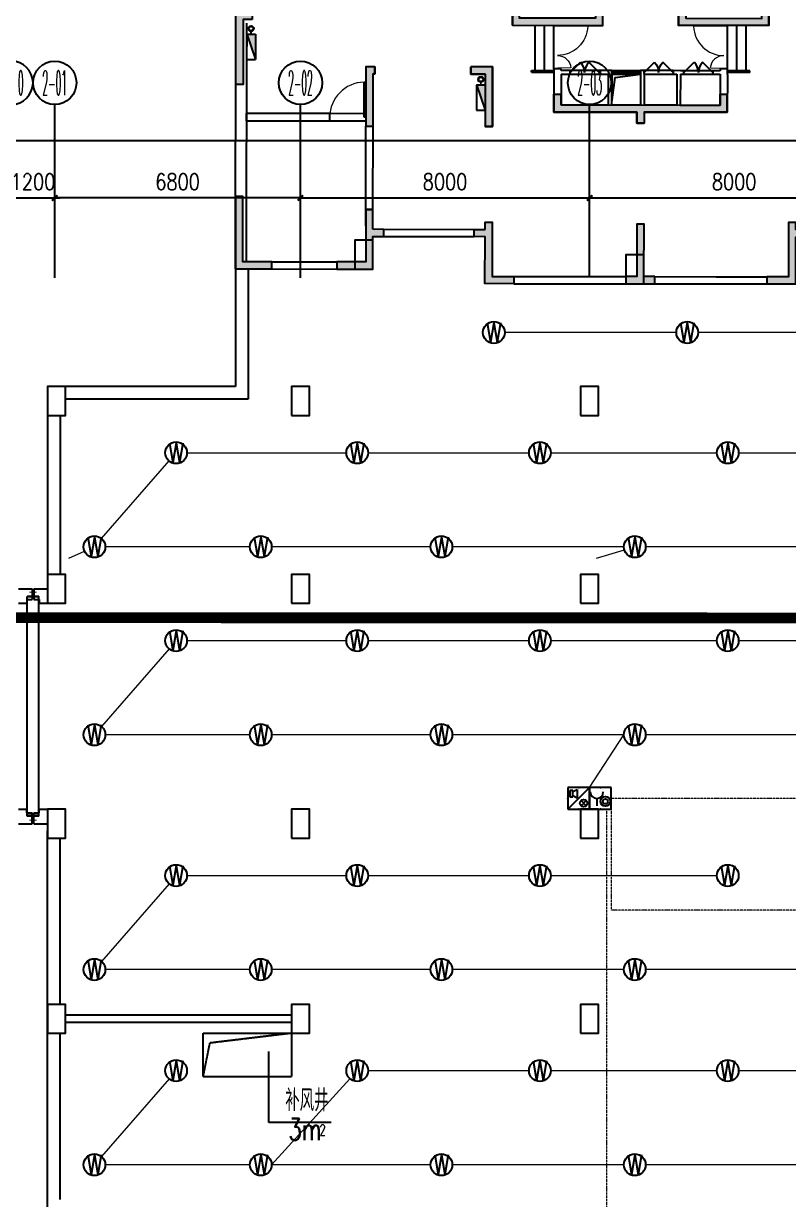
# Model space of a CAD drawing. Extents: x -781653 to 929899, y -292639 to -18670.
# Drawn here: x 255291 to 276456, y -154705 to -122161 of the extents above; entities that cross this region are included whole.
import ezdxf
from ezdxf.enums import TextEntityAlignment as Align

# ---------------------------------------------------------------- set-up
doc = ezdxf.new("R2010")
doc.units = 0
doc.header["$LTSCALE"] = 10
doc.header["$MEASUREMENT"] = 0
for name, pattern in [('ACAD_ISO11W100', [33.5, 12, -3, 12, -3, 0.5, -3]), ('BORDER', [1.75, 0.5, -0.25, 0.5, -0.25, 0, -0.25]), ('CENTER', [2, 1.25, -0.25, 0.25, -0.25]), ('DASH', [0.35, 0.25, -0.1]), ('DASHED', [0.75, 0.5, -0.25])]:
    doc.linetypes.add(name, pattern=pattern)
doc.layers.get('0').update_dxf_attribs({"linetype": 'CONTINUOUS'})
doc.layers.get('Defpoints').update_dxf_attribs({"linetype": 'CONTINUOUS'})
for name, color, linetype in [('A-STAIRS', 9, 'CONTINUOUS'), ('AXIS', 3, 'CONTINUOUS'), ('AXIS_TEXT', 7, 'CONTINUOUS'), ('COLUMN', 1, 'CONTINUOUS'), ('DOTE', 8, 'CENTER'), ('JPS-X', 1, 'BORDER'), ('JPS-XHS', 7, 'CONTINUOUS'), ('LVTRY', 6, 'CONTINUOUS'), ('PUB_DIM', 3, 'CONTINUOUS'), ('RD-equip', 3, 'CONTINUOUS'), ('solid', 252, 'CONTINUOUS'), ('STAIR', 9, 'CONTINUOUS'), ('TEXT', 7, 'CONTINUOUS'), ('wall', 8, 'CONTINUOUS'), ('wall-jg', 7, 'CONTINUOUS'), ('WINDOW', 4, 'CONTINUOUS'), ('结构墙', 7, 'CONTINUOUS')]:
    doc.layers.add(name, color=color, linetype=linetype)
doc.layers.add('RD-line', color=2, linetype='CONTINUOUS', lineweight=0)
doc.layers.get('DOTE').off()
doc.styles.add('_TCH_AXIS', font='COMPLEX', dxfattribs={"bigfont": 'GBCBIG'})
doc.styles.add('COMPLEX', font='COMPLEX')
doc.styles.add('DIM_FONT', font='SIMPLEX', dxfattribs={"width": 0.8, "bigfont": 'HZTXT'})
doc.styles.add('FS1', font='txt4', dxfattribs={"width": 0.8, "bigfont": 'fstxt'})
doc.styles.add('FS2', font='tjromans.shx', dxfattribs={"width": 0.8, "bigfont": 'tjhztxt.shx'})
doc.styles.get("Standard").update_dxf_attribs({"font": 'GBENOR', "bigfont": 'GBCBIG'})
doc.dimstyles.new('DIMN300', dxfattribs={"dimscale": 3, "dimtxt": 300, "dimasz": 100, "dimexe": 250, "dimexo": 300, "dimgap": 150, "dimtad": 1, "dimdec": 0, "dimzin": 0, "dimdsep": 46, "dimtxsty": 'DIM_FONT', "dimblk": 'ARCHTICK', "dimcen": 0.09, "dimclrt": 7, "dimazin": 2, "dimtfac": 1, "dimtdec": 0, "dimtix": 1, "dimtmove": 2, "dimatfit": 3, "dimfxl": 0, "dimtolj": 1, "dimtzin": 0, "dimarcsym": 0})

# ---------------------------------------------------------------- blocks, each defined once
blk = doc.blocks.new('DXHS')
at = {"layer": 'JPS-XHS'}
blk.add_hatch(color=256, dxfattribs=at).paths.add_polyline_path([(-350, 240), (-350, 0), (350, 0)])
at = {"layer": 'JPS-XHS', "linetype": 'Continuous'}
for p, q in [((-350, 240), (-350, 0)), ((-350, 240), (350, 240)), ((-350, 0), (350, 0)), ((350, 240), (350, 0))]:
    blk.add_line(p, q, dxfattribs=at)
at = {"layer": 'JPS-XHS'}
blk.add_line((-350, 240), (350, 0), dxfattribs=at)
blk = doc.blocks.new('FF')
at = {"linetype": 'Continuous'}
for radius in [75, 60]:
    blk.add_circle((0, 0), radius, dxfattribs=at)
blk = doc.blocks.new('$DorLib2D$00000116')
at = {"color": 0}
for p, q in [((-0.5, 0), (-0.146, 0.354)), ((0.5, 0), (0.146, 0.354))]:
    blk.add_line(p, q, dxfattribs=at)
for centre, start, end in [((-0.5, 0), 0, 45), ((0.5, 0), 135, 180)]:
    blk.add_arc(centre, 0.5, start, end, dxfattribs=at)
blk = doc.blocks.new('$WINLIB2D$00000001')
for p, q in [((-0.5, 0.5), (0.5, 0.5)), ((-0.5, 0.5), (-0.5, -0.5)), ((0.5, -0.5), (0.5, 0.5)), ((0.5, 0.167), (-0.5, 0.167)), ((0.5, -0.167), (-0.5, -0.167)), ((-0.5, -0.5), (0.5, -0.5))]:
    blk.add_line(p, q)
blk = doc.blocks.new('$DorLib2D$00000025')
at = {"const_width": 0.02}
for points in [[(0.481, -0.001), (0.481, 0.691)], [(-0.481, 0.001), (-0.481, 0.308)]]:
    blk.add_lwpolyline(points, dxfattribs=at)
at = {"lineweight": 13}
for centre, radius, start, end in [((0.505, -0.002), 0.699, 91.9397, 179.7238), ((-0.501, 0.003), 0.307, 359.7899, 85.7508)]:
    blk.add_arc(centre, radius, start, end, dxfattribs=at)
blk = doc.blocks.new('$DorLib2D$00000001')
for p, q in [((0.45, 0.975), (0.5, 0.975)), ((0.45, 0), (0.45, 0.975)), ((0.5, 0), (0.5, 0.975)), ((0.5, 0), (0.45, 0))]:
    blk.add_line(p, q)
at = {"lineweight": 13}
blk.add_arc((0.475, 0), 0.975, 91.4693, 180, dxfattribs=at)
blk = doc.blocks.new('A$C6717307E')
at = {"layer": 'solid'}
for points in [[(10150, 10050), (9950, 10050), (9950, 10450), (9750, 10450), (9750, 10050), (7650, 10050), (7650, 7500), (10150, 7500), (10150, 8275), (9950, 8275), (9950, 7700), (7850, 7700), (7850, 9850), (9950, 9850), (9950, 9275), (10150, 9275)], [(12450, 9850), (14550, 9850), (14550, 7700), (12450, 7700), (12450, 8275), (12250, 8275), (12250, 7500), (14750, 7500), (14750, 10050), (12650, 10050), (12650, 10450), (12450, 10450), (12450, 10050), (12250, 10050), (12250, 9275), (12450, 9275)], [(3800, 6150), (3850, 6150), (3850, 6350), (3600, 6350), (3600, 4700), (3800, 4700)], [(6900, 6150), (6900, 4700), (7100, 4700), (7100, 6350), (6500, 6350), (6500, 6150)], [(9000, 5300), (9000, 5600), (8800, 5600), (8800, 5100), (11100, 5100), (11100, 4800), (11300, 4800), (11300, 5100), (13600, 5100), (13600, 5600), (13400, 5600), (13400, 5300)]]:
    blk.add_hatch(color=8, dxfattribs=at).paths.add_polyline_path(points)
at = {"layer": 'JPS-X', "color": 8, "const_width": 50}
for points in [[(420, 7325), (420, 7250)], [(6780, 5925), (6780, 5850)]]:
    blk.add_lwpolyline(points, dxfattribs=at)
at = {"layer": 'LVTRY', "color": 8}
blk.add_lwpolyline([(10400, 5300), (10498, 6056), (11200, 6150)], dxfattribs=at)
at = {"layer": 'STAIR', "color": 8}
for p, q in [((8280, 6250), (8280, 7500)), ((8540, 6250), (8540, 7500)), ((8800, 6300), (8800, 7500)), ((13600, 6300), (13600, 7500)), ((13860, 6250), (13860, 7500)), ((14120, 6250), (14120, 7500)), ((8180, 6250), (8800, 6250)), ((8180, 6200), (8180, 6250)), ((8180, 6200), (8800, 6200)), ((10050, 6250), (9250, 6250)), ((12100, 6250), (11300, 6250)), ((13200, 6250), (12400, 6250)), ((14220, 6250), (13600, 6250)), ((14220, 6200), (13600, 6200)), ((14220, 6200), (14220, 6250)), ((9250, 6150), (10050, 6150)), ((11300, 6150), (12100, 6150)), ((12400, 6150), (13200, 6150)), ((3600, 5050), (2600, 5050)), ((2600, 4850), (3600, 4850))]:
    blk.add_line(p, q, dxfattribs=at)
at = {"layer": 'wall', "color": 8}
for p, q in [((7650, 10050), (7650, 7500)), ((12250, 9850), (12250, 7500)), ((14750, 10050), (14750, 7500)), ((10150, 7500), (10150, 8275)), ((7650, 7500), (8800, 7500)), ((8800, 7500), (9000, 7500)), ((9000, 7500), (10150, 7500)), ((13400, 7500), (12250, 7500)), ((13400, 7500), (13600, 7500)), ((14750, 7500), (13600, 7500)), ((9000, 6300), (8800, 6300)), ((8800, 6300), (8800, 6150)), ((9000, 6250), (9000, 6300)), ((9250, 6250), (9000, 6250)), ((9250, 6150), (9250, 6250)), ((10400, 6250), (10050, 6250)), ((10050, 6250), (10050, 6150)), ((10400, 6150), (10400, 6250)), ((11300, 6250), (11200, 6250)), ((11200, 6250), (11200, 6150)), ((11300, 6150), (11300, 6250)), ((12300, 6250), (12100, 6250)), ((12100, 6250), (12100, 6150)), ((12400, 6250), (12300, 6250)), ((12400, 6150), (12400, 6250)), ((13400, 6250), (13200, 6250)), ((13200, 6250), (13200, 6150)), ((13600, 6300), (13400, 6300)), ((13400, 6300), (13400, 6250)), ((13600, 6150), (13600, 6300)), ((8800, 6150), (8800, 5100)), ((9000, 6150), (9000, 5300)), ((9000, 6150), (9250, 6150)), ((10050, 6150), (10300, 6150)), ((10300, 6150), (10300, 5300)), ((10400, 6150), (10400, 5300)), ((11200, 6150), (11200, 5300)), ((11300, 6150), (11300, 5300)), ((12100, 6150), (12200, 6150)), ((12200, 6150), (12200, 5300)), ((12300, 6150), (12300, 5300)), ((12300, 6150), (12400, 6150)), ((13200, 6150), (13400, 6150)), ((13400, 6150), (13400, 5300)), ((13600, 6150), (13600, 5100)), ((9000, 5300), (10300, 5300)), ((10400, 5300), (11200, 5300)), ((11200, 5300), (11200, 5300)), ((11300, 5300), (12200, 5300)), ((12300, 5300), (13400, 5300)), ((2600, 5050), (300, 5050)), ((300, 5050), (300, 4850)), ((2600, 4850), (2600, 5050)), ((3600, 5050), (3600, 4850)), ((8800, 5100), (10400, 5100)), ((10400, 5100), (11100, 5100)), ((11100, 5100), (11100, 4800)), ((11300, 5100), (12300, 5100)), ((11300, 5100), (11300, 4800)), ((11300, 5100), (11300, 5100)), ((12300, 5100), (13600, 5100)), ((300, 4850), (2600, 4850)), ((3600, 2400), (3600, 4700)), ((3600, 4700), (3800, 4700)), ((3800, 2400), (3800, 4700)), ((11300, 4800), (11100, 4800)), ((3600, 2400), (3800, 2400))]:
    blk.add_line(p, q, dxfattribs=at)
at = {"layer": 'wall-jg', "color": 8}
for p, q in [((7650, 7500), (7650, 10050)), ((14750, 7500), (14750, 10050)), ((10150, 7500), (10150, 8275)), ((12250, 7500), (12250, 8275)), ((7650, 7500), (10150, 7500)), ((14750, 7500), (12250, 7500)), ((3850, 6350), (3600, 6350)), ((3600, 6350), (3600, 4700)), ((3850, 6350), (3850, 6150)), ((7100, 6350), (6500, 6350)), ((6500, 6150), (6500, 6350)), ((7100, 6350), (7100, 4700)), ((3800, 4700), (3800, 6150)), ((3850, 6150), (3800, 6150)), ((6900, 6150), (6500, 6150)), ((6900, 6150), (6900, 4700)), ((8800, 5600), (9000, 5600)), ((8800, 5100), (8800, 5600)), ((9000, 5300), (9000, 5600)), ((13400, 5600), (13600, 5600)), ((13400, 5300), (13400, 5600)), ((13600, 5100), (13600, 5600)), ((9000, 5300), (13400, 5300)), ((300, 5050), (300, 5050)), ((300, 4850), (300, 5050)), ((11100, 5100), (8800, 5100)), ((11100, 5100), (11100, 4800)), ((11300, 5100), (11300, 4800)), ((11300, 5100), (13600, 5100)), ((300, 4850), (300, 4850)), ((3800, 4700), (3600, 4700)), ((7100, 4700), (6900, 4700)), ((11100, 4800), (11300, 4800)), ((3800, 2400), (3600, 2400)), ((3600, 1950), (3600, 2400)), ((3800, 1950), (3800, 2400))]:
    blk.add_line(p, q, dxfattribs=at)
at = {"layer": 'JPS-X', "color": 8, "rotation": 270}
for p in [(420, 7400), (6780, 6000)]:
    blk.add_blockref('FF', p, dxfattribs=at)
at = {"layer": 'JPS-XHS', "color": 8, "xscale": -1, "rotation": 90}
for p in [(540, 6900), (6900, 5500)]:
    blk.add_blockref('DXHS', p, dxfattribs=at)
at = {"layer": 'WINDOW', "color": 8}
for name, p, xscale, yscale, zscale, rotation in [('$DorLib2D$00000025', (8900, 6900), -1199.999999999999, 1199.999999999999, -1200, 270), ('$DorLib2D$00000025', (13500, 6900), 1199.999999999999, 1199.999999999999, -1200, 90), ('$DorLib2D$00000116', (9650, 6200), 800, 800, 800, 359.9999999999974), ('$WINLIB2D$00000001', (10800, 6200), -799.9999999999999, 99.99999999999999, 800, 179.9999999999999), ('$DorLib2D$00000001', (3100, 4950), 999.9999999999995, 999.9999999999995, -1000, 359.9999999998243)]:
    blk.add_blockref(name, p, dxfattribs=dict(at, xscale=xscale, yscale=yscale, zscale=zscale, rotation=rotation))
at = {"layer": 'WINDOW', "color": 8, "yscale": 799.9999999999999}
for p, xscale, zscale in [((11700, 6200), -799.9999999999999, -800), ((12800, 6200), 799.9999999999999, 800)]:
    blk.add_blockref('$DorLib2D$00000116', p, dxfattribs=dict(at, xscale=xscale, zscale=zscale))
blk = doc.blocks.new('A$C1B283A79')
at = {"layer": 'solid'}
for points in [[(9950, 8925), (10150, 8925), (10150, 9700), (9950, 9700), (9950, 10100), (9750, 10100), (9750, 9700), (7650, 9700), (7650, 7150), (10150, 7150), (10150, 7925), (9950, 7925), (9950, 7350), (7850, 7350), (7850, 9500), (9950, 9500)], [(12450, 8925), (12250, 8925), (12250, 9700), (12450, 9700), (12450, 10100), (12650, 10100), (12650, 9700), (14750, 9700), (14750, 7150), (12250, 7150), (12250, 7925), (12450, 7925), (12450, 7350), (14550, 7350), (14550, 9500), (12450, 9500)], [(0, 7500), (0, 5500), (200, 5500), (200, 7300), (450, 7300), (450, 7500)], [(3800, 5800), (3850, 5800), (3850, 6000), (3600, 6000), (3600, 4350), (3800, 4350)], [(6900, 5800), (6900, 4350), (7100, 4350), (7100, 6000), (6500, 6000), (6500, 5800)], [(9000, 4950), (9000, 5250), (8800, 5250), (8800, 4750), (11100, 4750), (11100, 4450), (11300, 4450), (11300, 4750), (13600, 4750), (13600, 5250), (13400, 5250), (13400, 4950)], [(1000, 400), (1000, 600), (200, 600), (200, 2400), (0, 2400), (0, 400)], [(2800, 600), (2800, 400), (3800, 400), (3800, 1300), (4100, 1300), (4100, 1500), (3800, 1500), (3800, 2050), (3600, 2050), (3600, 600)], [(7100, 1700), (6900, 1700), (6900, 1500), (6600, 1500), (6600, 1300), (6900, 1300), (6900, 0), (7700, 0), (7700, 200), (7100, 200)], [(11600, 0), (11600, 200), (11300, 200), (11300, 1650), (11100, 1650), (11100, 200), (10800, 200), (10800, 0)], [(15300, 200), (14700, 200), (14700, 0), (15500, 0), (15500, 1300), (15800, 1300), (15800, 1500), (15500, 1500), (15500, 1700), (15300, 1700)]]:
    blk.add_hatch(color=256, dxfattribs=at).paths.add_polyline_path(points)
at = {"layer": 'wall-jg'}
for points in [[(9950, 8925), (10150, 8925), (10150, 9700), (9950, 9700), (9950, 10100), (9750, 10100), (9750, 9700), (7650, 9700), (7650, 7150), (10150, 7150), (10150, 7925), (9950, 7925), (9950, 7350), (7850, 7350), (7850, 9500), (9950, 9500), (9950, 8925)], [(12450, 8925), (12250, 8925), (12250, 9700), (12450, 9700), (12450, 10100), (12650, 10100), (12650, 9700), (14750, 9700), (14750, 7150), (12250, 7150), (12250, 7925), (12450, 7925), (12450, 7350), (14550, 7350), (14550, 9500), (12450, 9500), (12450, 8925)], [(3600, 4350), (3800, 4350), (3800, 5800), (3850, 5800), (3850, 6000), (3600, 6000), (3600, 4350)], [(13400, 5250), (13600, 5250), (13600, 4750), (11300, 4750), (11300, 4450), (11100, 4450), (11100, 4750), (8800, 4750), (8800, 5250), (9000, 5250), (9000, 4950), (13400, 4950), (13400, 5250)], [(0, 400), (1000, 400), (1000, 600), (200, 600), (200, 2400), (0, 2400), (0, 400)], [(3800, 1500), (3800, 2050), (3600, 2050), (3600, 600), (2800, 600), (2800, 400), (3800, 400), (3800, 1300), (4100, 1300), (4100, 1500), (3800, 1500)], [(6900, 1500), (6900, 1700), (7100, 1700), (7100, 200), (7700, 200), (7700, 0), (6900, 0), (6900, 1300), (6600, 1300), (6600, 1500), (6900, 1500)], [(11600, 200), (11300, 200), (11300, 1650), (11100, 1650), (11100, 200), (10800, 200), (10800, 0), (11600, 0), (11600, 200)], [(15500, 1500), (15500, 1700), (15300, 1700), (15300, 200), (14700, 200), (14700, 0), (15500, 0), (15500, 1300), (15800, 1300), (15800, 1500), (15500, 1500)]]:
    blk.add_lwpolyline(points, dxfattribs=at)
for points in [[(450, 7300), (200, 7300), (200, 5500), (0, 5500), (0, 7500), (450, 7500)], [(6500, 6000), (6500, 5800), (6900, 5800), (6900, 4350), (7100, 4350), (7100, 6000)]]:
    blk.add_lwpolyline(points, close=True, dxfattribs=at)
blk = doc.blocks.new('A$C0FE76EBE')
at = {"layer": 'COLUMN'}
for points in [[(-162732, 57196), (-162232, 57196), (-162232, 57996), (-162732, 57996)], [(-155232, 56788), (-154732, 56788), (-154732, 57588), (-155232, 57588)], [(-171237, 53147), (-170737, 53147), (-170737, 53947), (-171237, 53947)], [(-164487, 53147), (-163987, 53147), (-163987, 53947), (-164487, 53947)], [(-156487, 53147), (-155987, 53147), (-155987, 53947), (-156487, 53947)], [(-171237, 47947), (-170737, 47947), (-170737, 48747), (-171237, 48747)], [(-164487, 47947), (-163987, 47947), (-163987, 48747), (-164487, 48747)], [(-156487, 47947), (-155987, 47947), (-155987, 48747), (-156487, 48747)], [(-171237, 41447), (-170737, 41447), (-170737, 42247), (-171237, 42247)], [(-164487, 41447), (-163987, 41447), (-163987, 42247), (-164487, 42247)], [(-156487, 41447), (-155987, 41447), (-155987, 42247), (-156487, 42247)], [(-171237, 36047), (-170737, 36047), (-170737, 36847), (-171237, 36847)], [(-164487, 36047), (-163987, 36047), (-163987, 36847), (-164487, 36847)], [(-156487, 36047), (-155987, 36047), (-155987, 36847), (-156487, 36847)]]:
    blk.add_lwpolyline(points, close=True, dxfattribs=at)
at = {"layer": '结构墙', "linetype": 'ByBlock'}
for p, q in [((-166032, 57199), (-166032, 53947)), ((-165682, 57199), (-165682, 53597)), ((-166032, 53947), (-171237, 53947)), ((-171237, 53947), (-171237, 48547)), ((-165682, 53597), (-170737, 53597)), ((-170887, 53147), (-170887, 48747)), ((-171237, 31247), (-171237, 41647)), ((-170887, 36847), (-170887, 41447)), ((-170887, 31447), (-170887, 36047))]:
    blk.add_line(p, q, dxfattribs=at)
at = {"layer": '结构墙'}
for p, q in [((-172037, 48347), (-171662, 48347)), ((-171662, 48347), (-171662, 48047)), ((-171612, 48347), (-171612, 48047)), ((-171612, 48347), (-171237, 48347)), ((-172037, 47947), (-171812, 47947)), ((-171812, 48047), (-171812, 47947)), ((-171812, 48047), (-171662, 48047)), ((-171612, 48047), (-171462, 48047)), ((-171462, 48047), (-171462, 47947)), ((-171462, 47947), (-171237, 47947)), ((-172037, 42247), (-171812, 42247)), ((-171812, 42147), (-171812, 42247)), ((-171812, 42147), (-171662, 42147)), ((-171662, 41847), (-171662, 42147)), ((-171612, 41847), (-171612, 42147)), ((-171612, 42147), (-171462, 42147)), ((-171462, 42147), (-171462, 42247)), ((-171462, 42247), (-171237, 42247)), ((-172037, 41847), (-171662, 41847)), ((-171612, 41847), (-171237, 41847))]:
    blk.add_line(p, q, dxfattribs=at)
blk = doc.blocks.new('_ArchTick')
at = {"color": 0, "linetype": 'ByBlock', "const_width": 0.4}
blk.add_lwpolyline([(-0.5, -0.5), (0.5, 0.5)], dxfattribs=at)
blk = doc.blocks.new('*D109')
at = {"layer": 'Defpoints', "color": 0}
for p in [(103864, 114956), (95864, 112319), (103864, 112319)]:
    blk.add_point(p, dxfattribs=at)
at = {"layer": 'PUB_DIM', "color": 0, "lineweight": -2}
for p, q in [((95864, 112769), (95864, 115331)), ((103864, 112769), (103864, 115331)), ((95864, 114956), (103864, 114956))]:
    blk.add_line(p, q, dxfattribs=at)
at = {"layer": 'PUB_DIM', "color": 0, "lineweight": -2, "xscale": 150, "yscale": 150, "zscale": 150, "rotation": 180}
blk.add_blockref('_ArchTick', (95864, 114956), dxfattribs=at)
at = {"layer": 'PUB_DIM', "color": 0, "lineweight": -2, "xscale": 150, "yscale": 150, "zscale": 150}
blk.add_blockref('_ArchTick', (103864, 114956), dxfattribs=at)
at = {"layer": 'PUB_DIM', "color": 7, "insert": (99864, 115406), "char_height": 450, "attachment_point": 5, "style": 'DIM_FONT'}
blk.add_mtext('\\A1;8000', dxfattribs=at)
blk = doc.blocks.new('*D110')
at = {"layer": 'Defpoints', "color": 0}
for p in [(95864, 114956), (87864, 112319), (95864, 112319)]:
    blk.add_point(p, dxfattribs=at)
at = {"layer": 'PUB_DIM', "color": 0, "lineweight": -2}
for p, q in [((87864, 112769), (87864, 115331)), ((95864, 112769), (95864, 115331)), ((87864, 114956), (95864, 114956))]:
    blk.add_line(p, q, dxfattribs=at)
at = {"layer": 'PUB_DIM', "color": 0, "lineweight": -2, "xscale": 150, "yscale": 150, "zscale": 150, "rotation": 180}
blk.add_blockref('_ArchTick', (87864, 114956), dxfattribs=at)
at = {"layer": 'PUB_DIM', "color": 0, "lineweight": -2, "xscale": 150, "yscale": 150, "zscale": 150}
blk.add_blockref('_ArchTick', (95864, 114956), dxfattribs=at)
at = {"layer": 'PUB_DIM', "color": 7, "insert": (91864, 115406), "char_height": 450, "attachment_point": 5, "style": 'DIM_FONT'}
blk.add_mtext('\\A1;8000', dxfattribs=at)
blk = doc.blocks.new('*D117')
at = {"layer": 'Defpoints', "color": 0}
for p in [(295364, 116544), (25264, 112319), (295364, 112296)]:
    blk.add_point(p, dxfattribs=at)
at = {"layer": 'PUB_DIM', "color": 0, "lineweight": -2}
for p, q in [((25264, 112769), (25264, 116919)), ((295364, 112746), (295364, 116919)), ((25264, 116544), (295364, 116544))]:
    blk.add_line(p, q, dxfattribs=at)
at = {"layer": 'PUB_DIM', "color": 0, "lineweight": -2, "xscale": 150, "yscale": 150, "zscale": 150, "rotation": 180}
blk.add_blockref('_ArchTick', (25264, 116544), dxfattribs=at)
at = {"layer": 'PUB_DIM', "color": 0, "lineweight": -2, "xscale": 150, "yscale": 150, "zscale": 150}
blk.add_blockref('_ArchTick', (295364, 116544), dxfattribs=at)
at = {"layer": 'PUB_DIM', "color": 7, "insert": (160314, 116994), "char_height": 450, "attachment_point": 5, "style": 'DIM_FONT'}
blk.add_mtext('\\A1;270100', dxfattribs=at)
blk = doc.blocks.new('_AXISO')
blk.add_circle((0, 0), 0.5)
at = {"layer": 'AXIS_TEXT', "style": 'COMPLEX', "width": 1.041667}
blk.add_attdef('A', text='', height=0.56, dxfattribs=at).set_placement((-0.25, -0.28), (0.25, -0.28), align=Align.FIT)
blk = doc.blocks.new('*D160')
at = {"layer": 'Defpoints', "color": 0}
for p in [(81064, 114956), (81064, 112296), (87864, 112296)]:
    blk.add_point(p, dxfattribs=at)
at = {"layer": 'PUB_DIM', "color": 0, "lineweight": -2}
for p, q in [((81064, 112746), (81064, 115331)), ((87864, 112746), (87864, 115331)), ((87864, 114956), (81064, 114956))]:
    blk.add_line(p, q, dxfattribs=at)
at = {"layer": 'PUB_DIM', "color": 0, "lineweight": -2, "xscale": 150, "yscale": 150, "zscale": 150, "rotation": 180}
blk.add_blockref('_ArchTick', (81064, 114956), dxfattribs=at)
at = {"layer": 'PUB_DIM', "color": 0, "lineweight": -2, "xscale": 150, "yscale": 150, "zscale": 150}
blk.add_blockref('_ArchTick', (87864, 114956), dxfattribs=at)
at = {"layer": 'PUB_DIM', "color": 7, "insert": (84464, 115406), "char_height": 450, "attachment_point": 5, "style": 'DIM_FONT'}
blk.add_mtext('\\A1;6800', dxfattribs=at)
blk = doc.blocks.new('*D161')
at = {"layer": 'Defpoints', "color": 0}
for p in [(81064, 114956), (79864, 112296), (81064, 112296)]:
    blk.add_point(p, dxfattribs=at)
at = {"layer": 'PUB_DIM', "color": 0, "lineweight": -2}
for p, q in [((79864, 112746), (79864, 115331)), ((81064, 112746), (81064, 115331)), ((79864, 114956), (79714, 114956)), ((79864, 114956), (81064, 114956)), ((81064, 114956), (81214, 114956))]:
    blk.add_line(p, q, dxfattribs=at)
at = {"layer": 'PUB_DIM', "color": 0, "lineweight": -2, "xscale": 150, "yscale": 150, "zscale": 150}
blk.add_blockref('_ArchTick', (79864, 114956), dxfattribs=at)
at = {"layer": 'PUB_DIM', "color": 0, "lineweight": -2, "xscale": 150, "yscale": 150, "zscale": 150, "rotation": 180}
blk.add_blockref('_ArchTick', (81064, 114956), dxfattribs=at)
at = {"layer": 'PUB_DIM', "color": 7, "insert": (80464, 115406), "char_height": 450, "attachment_point": 5, "style": 'DIM_FONT'}
blk.add_mtext('\\A1;1200', dxfattribs=at)
blk = doc.blocks.new('A$C39E649AF')
at = {"layer": 'TEXT', "style": 'FS2', "width": 0.7}
for s, height, p in [('m', 600, (179, 0)), ('2', 300, (481, 220))]:
    blk.add_text(s, height=height, rotation=0.1611, dxfattribs=at).set_placement(p, align=Align.BOTTOM_CENTER)
blk = doc.blocks.new('yy')
at = {"layer": 'RD-equip'}
blk.add_circle((0, 0), 200, dxfattribs=at)
at = {"layer": 'RD-equip', "color": 4, "style": 'FS1', "width": 0.8}
blk.add_attdef('Y', text='', height=360, dxfattribs=at).set_placement((0, 0), align=Align.MIDDLE)
blk = doc.blocks.new('$equip$00001630')
for p, q in [((-0.5, 0), (-0.5, -1)), ((0.5, 0), (-0.5, 0)), ((0.5, -1), (0.5, 0)), ((-0.169, -0.5), (-0.169, -0.85)), ((-0.5, -1), (0.5, -1))]:
    blk.add_line(p, q)
for radius in [0.226, 0.113]:
    blk.add_circle((0.227, -0.64), radius)
blk.add_arc((-0.169, -0.2), 0.3, 180, 0)
for p in [(0, 0), (-0.5, -0.5), (0.5, -0.5), (0, -1)]:
    blk.add_point(p)
at = {"flags": 9}
blk.add_attdef('A', (0, 0), '', height=0.00002, dxfattribs=at)
blk.add_attdef('B', text='', height=0.4, dxfattribs=at).set_placement((0.884, -0.7), align=Align.MIDDLE_CENTER)
blk = doc.blocks.new('$equip$00001636')
for p, q in [((0.5, 0), (-0.5, 0)), ((0.5, 0), (-0.5, -1)), ((-0.5, 0), (-0.5, -1)), ((0.5, -1), (0.5, 0)), ((-0.417, -0.135, 0), (-0.417, -0.435, 0)), ((-0.269, -0.135, 0), (-0.417, -0.135, 0)), ((-0.417, -0.435, 0), (-0.269, -0.435, 0)), ((-0.269, -0.185, 0), (-0.069, -0.085, 0)), ((-0.269, -0.435, 0), (-0.269, -0.135, 0)), ((-0.069, -0.485, 0), (-0.269, -0.385, 0)), ((-0.069, -0.085, 0), (-0.069, -0.485, 0)), ((-0.5, -1), (0.5, -1)), ((0.105, -0.602), (0.344, -0.841)), ((0.105, -0.841), (0.344, -0.602))]:
    blk.add_line(p, q)
blk.add_circle((0.225, -0.722), 0.169)
for p in [(0, 0), (-0.5, -0.5), (0.5, -0.5), (0, -1)]:
    blk.add_point(p)
at = {"flags": 9}
blk.add_attdef('A', (0, 0), '', height=0.00002, dxfattribs=at)
blk.add_attdef('B', text='', height=0.4, dxfattribs=at).set_placement((0.884, -0.7), align=Align.MIDDLE_CENTER)
blk = doc.blocks.new('sdfgsdgsdgdsg')
at = {"layer": 'RD-equip', "xscale": 600, "yscale": 600, "zscale": 600, "rotation": 359.9999999999889}
for name, p in [('$equip$00001636', (-300, 600)), ('$equip$00001630', (300, 600))]:
    blk.add_blockref(name, p, dxfattribs=at)
blk = doc.blocks.new('A$C35934B5C')
at = {"layer": 'AXIS'}
for p, q in [((81064.2, 112768.8), (81064.2, 117544.5)), ((87864.2, 112768.8), (87864.2, 117544.5)), ((95864.2, 112768.8), (95864.2, 117544.5))]:
    blk.add_line(p, q, dxfattribs=at)
ref = blk.add_blockref('_AXISO', (79864.2, 118144.5), dxfattribs=dict(at, xscale=-1200, yscale=1200, zscale=1200, rotation=180))
ref.add_attrib('A', '1-10', dxfattribs={"layer": 'AXIS_TEXT', "linetype": 'ByBlock', "height": 678.82, "style": '_TCH_AXIS', "width": 0.3}).set_placement((79524.8, 117805.1), (80203.6, 117805.1), align=Align.FIT)
ref = blk.add_blockref('_AXISO', (81064.2, 118144.5), dxfattribs=dict(at, xscale=1200, yscale=1200, zscale=1200))
ref.add_attrib('A', '2-01', dxfattribs={"layer": 'AXIS_TEXT', "linetype": 'ByBlock', "height": 678.82, "style": '_TCH_AXIS', "width": 0.28}).set_placement((80724.8, 117805.1), (81403.6, 117805.1), align=Align.FIT)
ref = blk.add_blockref('_AXISO', (87864.2, 118144.5), dxfattribs=dict(at, xscale=1200, yscale=1200, zscale=1200))
ref.add_attrib('A', '2-02', dxfattribs={"layer": 'AXIS_TEXT', "linetype": 'ByBlock', "height": 678.82, "style": '_TCH_AXIS', "width": 0.2625}).set_placement((87524.8, 117805.1), (88203.6, 117805.1), align=Align.FIT)
ref = blk.add_blockref('_AXISO', (95864.2, 118144.5), dxfattribs=dict(at, xscale=1200, yscale=1200, zscale=1200))
ref.add_attrib('A', '2-03', dxfattribs={"layer": 'AXIS_TEXT', "linetype": 'ByBlock', "height": 678.82, "style": '_TCH_AXIS', "width": 0.2625}).set_placement((95524.8, 117805.1), (96203.6, 117805.1), align=Align.FIT)
at = {"layer": 'PUB_DIM'}
for base, p1, p2, picture, middle in [((295364.2, 116543.9), (25264.2, 112318.8), (295364.2, 112296.4), '*D117', (160314.2, 116993.9)), ((81064.2, 114956.2), (79864.2, 112296.4), (81064.2, 112296.4), '*D161', (80464.2, 115406.2)), ((81064.2, 114956.2), (87864.2, 112296.4), (81064.2, 112296.4), '*D160', (84464.2, 115406.2))]:
    dim = blk.add_linear_dim(base=base, p1=p1, p2=p2, dimstyle='DIMN300', override={"dimscale": 1.5}, dxfattribs=at)
    dim.commit()
    dim.dimension.update_dxf_attribs({"geometry": picture, "text_midpoint": middle})
for p1, p2, picture, middle in [((87864.2, 112318.8), (95864.2, 112318.8), '*D110', (91864.2, 115406.2)), ((95864.2, 112318.8), (103864.2, 112318.8), '*D109', (99864.2, 115406.2))]:
    dim = blk.add_aligned_dim(p1=p1, p2=p2, distance=2637.4, dimstyle='DIMN300', override={"dimscale": 1.5}, dxfattribs=at)
    dim.commit()
    dim.dimension.update_dxf_attribs({"geometry": picture, "text_midpoint": middle})

msp = doc.modelspace()

# ---------------------------------------------------------------- linework, layer by layer
at = {"layer": 'A-STAIRS', "linetype": 'DASH'}
for p, q in [((260253.8, -150105.1), (260253.8, -151305.1)), ((260253.8, -150105.1), (262703.8, -150105.1)), ((262703.8, -150105.1), (262703.8, -151305.1)), ((260253.8, -151305.1), (262703.8, -151305.1))]:
    msp.add_line(p, q, dxfattribs=at)
msp.add_lwpolyline([(262703.8, -150105.1), (260439.4, -150377), (260253.8, -151305.1)], dxfattribs=at)
at = {"layer": 'RD-line'}
for p, q in [((273354.1, -130712), (268604.1, -130712)), ((278704.1, -130712), (273954.1, -130712)), ((259813.2, -134040.3), (264224, -134040.3)), ((264824, -134040.3), (269277.4, -134040.3)), ((269877.4, -134040.3), (274477.4, -134040.3)), ((275077.4, -134040.3), (280224, -134040.3)), ((257450, -136416.8), (259316.5, -134266.8)), ((261554.1, -136643.4), (257553.3, -136643.4)), ((266554.1, -136643.4), (262154.1, -136643.4)), ((271904.1, -136643.4), (267154.1, -136643.4)), ((277254.1, -136643.4), (272504.1, -136643.4)), ((256543.8, -136955.1), (256978.7, -136764.1)), ((271143.8, -136955.1), (271916.3, -136728)), ((259813.2, -139240.3), (264224, -139240.3)), ((264824, -139240.3), (269277.4, -139240.3)), ((269877.4, -139240.3), (274477.4, -139240.3)), ((275077.4, -139240.3), (280224, -139240.3)), ((259316.5, -139466.8), (257450, -141616.8)), ((261554.1, -141843.4), (257553.3, -141843.4)), ((266554.1, -141843.4), (262154.1, -141843.4)), ((271904.1, -141843.4), (267154.1, -141843.4)), ((270954, -143305.1), (271904.1, -141843.4)), ((277254.1, -141843.4), (272504.1, -141843.4)), ((259813.2, -145740.3), (264224, -145740.3)), ((264824, -145740.3), (269277.4, -145740.3)), ((269877.4, -145740.3), (274477.4, -145740.3)), ((259316.5, -145966.8), (257450, -148116.8)), ((261554.1, -148343.4), (257553.3, -148343.4)), ((266554.1, -148343.4), (262154.1, -148343.4)), ((271904.1, -148343.4), (267154.1, -148343.4)), ((277254.1, -148343.4), (272504.1, -148343.4)), ((264824, -151140.3), (269277.4, -151140.3)), ((269877.4, -151140.3), (274477.4, -151140.3)), ((275077.4, -151140.3), (280224, -151140.3)), ((259316.5, -151366.8), (257450, -153516.8)), ((262154.1, -153743.4), (264322.1, -151362.1)), ((261554.1, -153743.4), (257553.3, -153743.4)), ((266554.1, -153743.4), (262154.1, -153743.4)), ((271904.1, -153743.4), (267154.1, -153743.4)), ((277254.1, -153743.4), (272504.1, -153743.4))]:
    msp.add_line(p, q, dxfattribs=at)
at = {"layer": 'RD-line', "color": 1, "linetype": 'ACAD_ISO11W100', "ltscale": 0.05}
for p, q in [((288621.6, -143605.2), (271553.9, -143605.3)), ((271418.8, -143905.3), (271418.8, -160904.9)), ((271553.8, -143905.3), (271553.8, -146703)), ((284744.2, -146703), (271553.8, -146703))]:
    msp.add_line(p, q, dxfattribs=at)
at = {"layer": 'RD-line', "linetype": 'DASHED', "const_width": 300}
msp.add_lwpolyline([(453905.7, -138675.1), (217441.4, -138590.6)], dxfattribs=at)
at = {"layer": 'STAIR'}
for p, q in [((255388.8, -144080.2, 0), (255388.8, -138015.1, 0)), ((255388.8, -138015.1, 0), (255388.8, -138030.1, 0)), ((255718.8, -138015.1, 0), (255388.8, -138015.1, 0)), ((255718.8, -138030.1, 0), (255388.8, -138030.1, 0)), ((255718.8, -144080.2, 0), (255718.8, -138015.1, 0)), ((255718.8, -138015.1, 0), (255718.8, -138030.1, 0)), ((255388.8, -144095.2, 0), (255388.8, -144080.2, 0)), ((255718.8, -144080.2, 0), (255388.8, -144080.2, 0)), ((255718.8, -144095.2, 0), (255388.8, -144095.2, 0)), ((255718.8, -144095.2, 0), (255718.8, -144080.2, 0))]:
    msp.add_line(p, q, dxfattribs=at)
at = {"layer": 'STAIR', "const_width": 30, "elevation": 0}
for points in [[(255453.8, -137900.1), (255653.8, -137900.1)], [(255453.8, -144210.2), (255653.8, -144210.2)]]:
    msp.add_lwpolyline(points, dxfattribs=at)
at = {"layer": 'TEXT'}
for p, q in [((262081.2, -152570.5), (262081.2, -150606.2)), ((263799.8, -152570.5), (262081.2, -152570.5))]:
    msp.add_line(p, q, dxfattribs=at)
at = {"layer": 'wall'}
for p, q in [((262703.8, -149605.1), (256453.8, -149605.1)), ((262703.8, -149805.1), (256453.8, -149805.1))]:
    msp.add_line(p, q, dxfattribs=at)
at = {"layer": 'wall', "linetype": 'ByBlock'}
for points in [[(265259.9, -127857), (267759.9, -127859.8)], [(265259.6, -128057), (267759.6, -128059.8)], [(262158.9, -128753.6), (263958.9, -128755.6)], [(262158.6, -128953.6), (263958.6, -128955.6)], [(268858.4, -129161.1), (271958.4, -129164.5)], [(272758.4, -129165.4), (274458.4, -129167.3)], [(274458.4, -129167.3), (275858.4, -129168.9)], [(268858.2, -129361.1), (271958.2, -129364.5)], [(272758.2, -129365.4), (274458.2, -129367.3)], [(274458.2, -129367.3), (275858.2, -129368.9)]]:
    msp.add_lwpolyline(points, dxfattribs=at)
at = {"layer": '结构墙', "linetype": 'ByBlock'}
for points in [[(261158.6, -128952.5), (261166.6, -121852.5)], [(261458.9, -128752.8), (261466.2, -122152.8)]]:
    msp.add_lwpolyline(points, dxfattribs=at)

# ---------------------------------------------------------------- block references
at = {"rotation": 359.9360638265084}
msp.add_blockref('A$C6717307E', (261157.8, -129702.5), dxfattribs=at)
at = {"layer": 'DOTE', "color": 3}
msp.add_blockref('A$C35934B5C', (175089.6, -241945.8), dxfattribs=at)
at = {"layer": 'RD-equip', "xscale": 1.5, "yscale": 1.5, "zscale": 1.5}
for p in [(268304.1, -130712), (273654.1, -130712), (259513.2, -134040.3), (264524, -134040.3), (269577.4, -134040.3), (274777.4, -134040.3), (257253.3, -136643.4), (261854.1, -136643.4), (266854.1, -136643.4), (272204.1, -136643.4), (259513.2, -139240.3), (264524, -139240.3), (269577.4, -139240.3), (274777.4, -139240.3), (257253.3, -141843.4), (261854.1, -141843.4), (266854.1, -141843.4), (272204.1, -141843.4), (259513.2, -145740.3), (264524, -145740.3), (269577.4, -145740.3), (274777.4, -145740.3), (257253.3, -148343.4), (261854.1, -148343.4), (266854.1, -148343.4), (272204.1, -148343.4), (259513.2, -151140.3), (264524, -151140.3), (269577.4, -151140.3), (274777.4, -151140.3), (257253.3, -153743.4), (261854.1, -153743.4), (266854.1, -153743.4), (272204.1, -153743.4)]:
    msp.add_blockref('yy', p, dxfattribs=at).add_auto_attribs({'Y': 'W'})
at = {"layer": 'RD-line', "rotation": 359.9806934710971}
msp.add_blockref('sdfgsdgsdgdsg', (270953.8, -143905.1), dxfattribs=at)
at = {"layer": 'TEXT'}
msp.add_blockref('A$C39E649AF', (263087.7, -153240.4), dxfattribs=at)
at = {"layer": 'wall', "rotation": 359.9360638265084}
msp.add_blockref('A$C1B283A79', (261158.2, -129352.5), dxfattribs=at)
at = {"layer": '结构墙'}
msp.add_blockref('A$C0FE76EBE', (427190.6, -186151.8), dxfattribs=at)

# ---------------------------------------------------------------- texts
at = {"layer": 'TEXT', "style": 'FS2', "width": 0.7}
for s, p in [('补风井', (263130.5, -152441.4)), ('3', (262805.4, -153248.3))]:
    msp.add_text(s, height=600, rotation=359.83888, dxfattribs=at).set_placement(p, align=Align.BOTTOM_CENTER)

doc.saveas('drawing.dxf')
